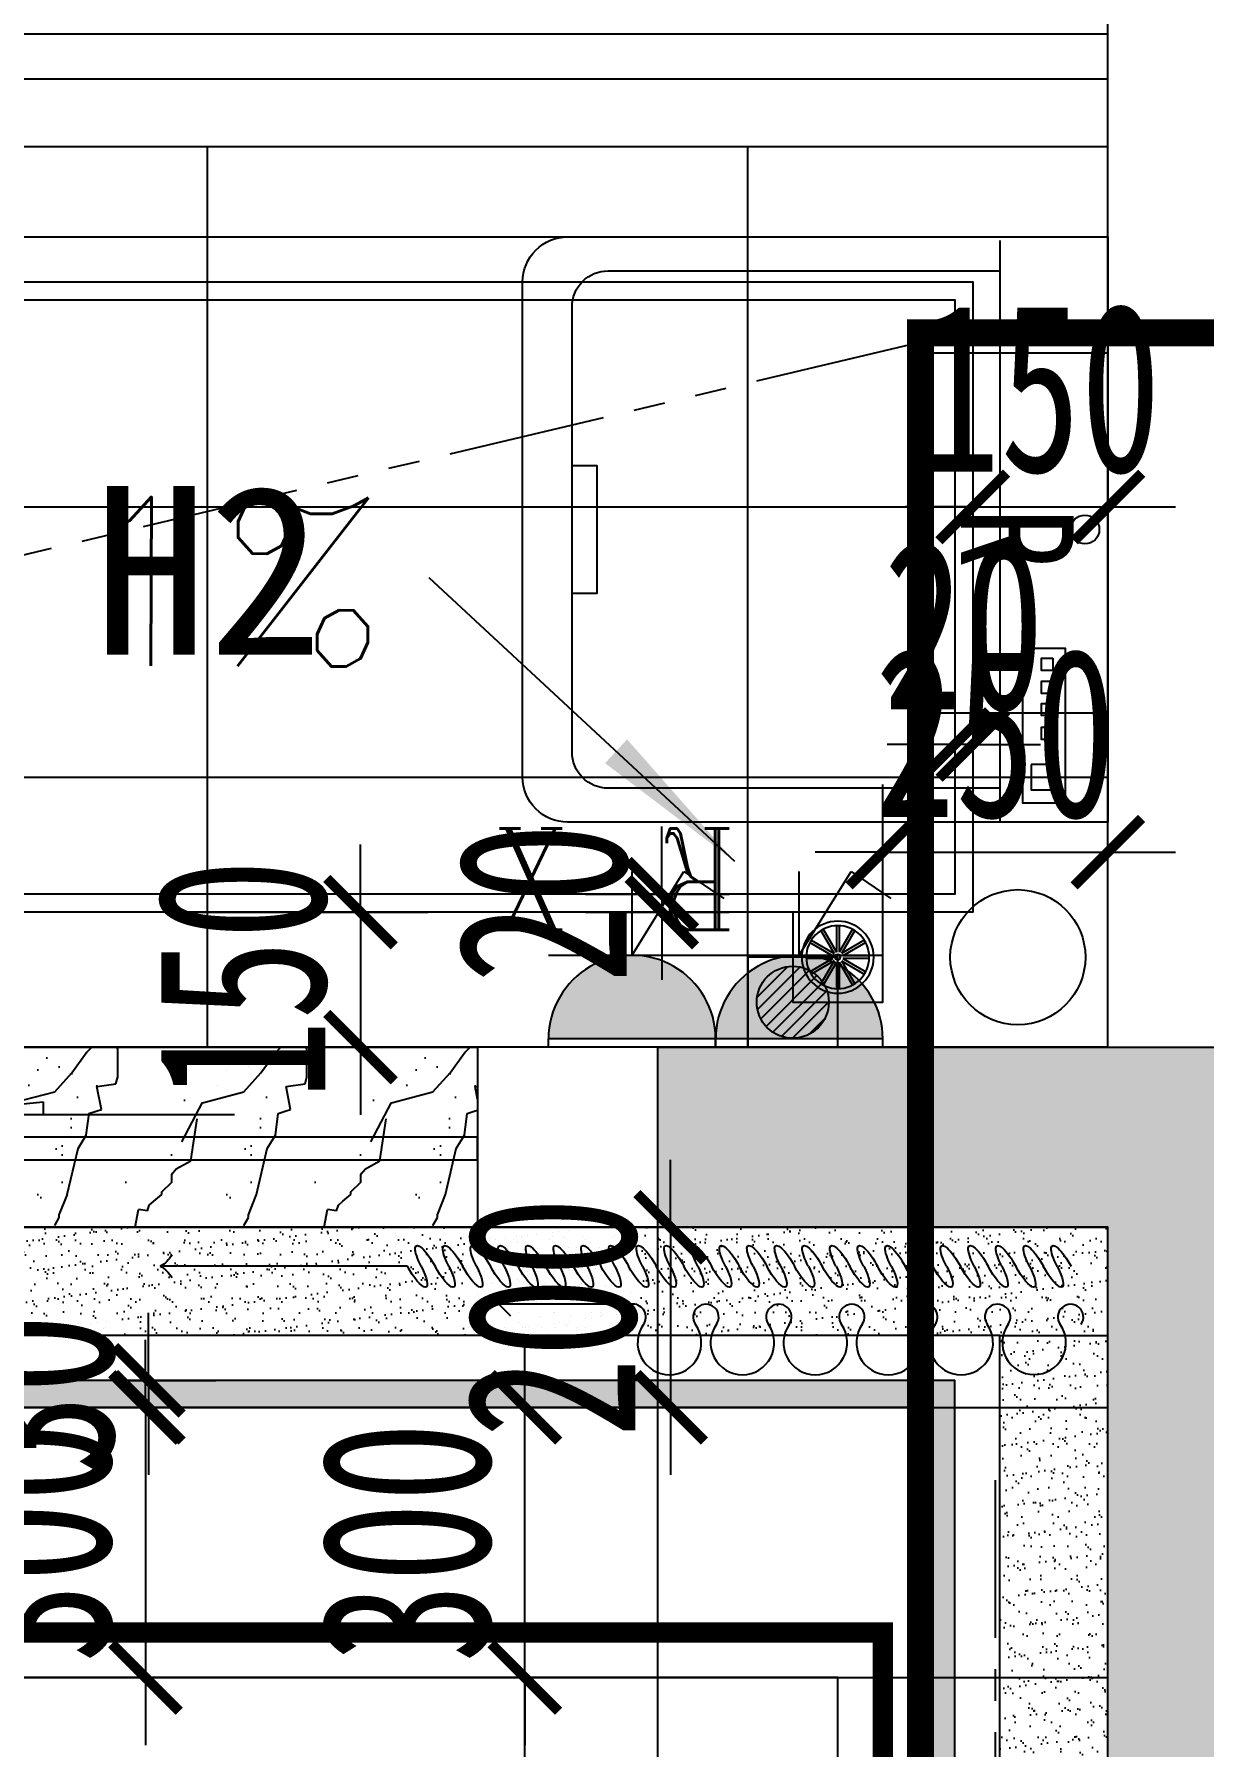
# Model space of a CAD drawing. Header units: millimetres. Extents: x -235126 to 312941, y -228449 to 114042.
# Drawn here: x -5543 to -4244, y -135814 to -133912 of the extents above; entities that cross this region are included whole.
import ezdxf
from ezdxf.enums import TextEntityAlignment as Align
from ezdxf.lldxf.tags import DXFTag

# ---------------------------------------------------------------- set-up
doc = ezdxf.new("R2010")
doc.units = ezdxf.units.MM
doc.header["$LTSCALE"] = 800
for name, pattern in [('CENTER2', [1.125, 0.75, -0.125, 0.125, -0.125]), ('DASH', [0.35, 0.25, -0.1]), ('PHANTOM2', [1.25, 0.625, -0.125, 0.125, -0.125, 0.125, -0.125])]:
    doc.linetypes.add(name, pattern=pattern)
doc.layers.get('DEFPOINTS').update_dxf_attribs({"color": 250})
for name, color, linetype in [('0-FRAME', 165, 'Continuous'), ('1平-家具', 160, 'Continuous'), ('_WALL', 6, 'Continuous'), ('_景森-废水立管', 4, 'Continuous'), ('AR-NEWWALL-新砌间墙', 4, 'Continuous'), ('DD-EL', 3, 'Continuous'), ('EQUIP-照明', 3, 'Continuous'), ('FC-BHTACH1-地坪铺砌', 8, 'Continuous'), ('FC-BHTACH1-地坪铺砌1', 8, 'Continuous'), ('FF-CURB-窗帘', 8, 'Continuous'), ('FF-DOOR-门扇', 2, 'Continuous'), ('FF-FURN1-活动家具', 1, 'Continuous'), ('FF-KITCHEN-厨房', 1, 'Continuous'), ('k景森a-看线', 1, 'Continuous'), ('l景森a-栏杆', 54, 'Continuous'), ('RC-DIM1-造型尺寸', 7, 'Continuous'), ('RC-DIM2-灯具尺寸', 7, 'Continuous'), ('RC-FIXTURE-天花造型', 1, 'Continuous'), ('RC-LIGHT-灯具', 2, 'Continuous'), ('t景森a-砼', 6, 'Continuous'), ('WALL', 4, 'Continuous')]:
    doc.layers.add(name, color=color, linetype=linetype)
doc.styles.add('_TCH_LABEL', font='COMPLEX', dxfattribs={"bigfont": 'GBCBIG'})
doc.styles.add('HAN', font='romans', dxfattribs={"bigfont": 'hzdx.shx'})
doc.styles.add('宋-ZY', font='')
doc.styles.add('宋-图框', font='', dxfattribs={"width": 0.7})
doc.styles.add('宋体', font='')
doc.styles.get('宋-ZY').set_extended_font_data('SimSun')
doc.styles.get('宋-图框').set_extended_font_data('SimSun')
doc.styles.get('宋体').set_extended_font_data('SimSun')
tags = doc.linetypes.add('HIDDEN2', pattern=[0.1875, 0.125, -0.0625]).pattern_tags.tags
tags[6:7] = [DXFTag(74, 4), DXFTag(75, 0), DXFTag(340, '0'), DXFTag(46, 1.0), DXFTag(50, 0.0), DXFTag(44, 0.0), DXFTag(45, 0.0)]
tags[4:5] = [DXFTag(74, 4), DXFTag(75, 0), DXFTag(340, '0'), DXFTag(46, 1.0), DXFTag(50, 0.0), DXFTag(44, 0.0), DXFTag(45, 0.0)]
doc.dimstyles.new('1比75', dxfattribs={"dimscale": 75, "dimtxt": 2.5, "dimasz": 1, "dimexe": 1, "dimexo": 1.5, "dimgap": 0.5, "dimtad": 1, "dimdec": 0, "dimzin": 0, "dimdsep": 46, "dimtxsty": '宋-图框', "dimblk": 'ARCHTICK', "dimcen": 0.09, "dimdle": 1, "dimclrd": 8, "dimclre": 8, "dimclrt": 2, "dimadec": 0, "dimazin": 0, "dimtfac": 1, "dimtdec": 0, "dimtix": 1, "dimtmove": 2, "dimatfit": 3, "dimldrblk": 'DOT', "dimfxl": 1, "dimtolj": 1, "dimtzin": 0, "dimlwd": -1, "dimlwe": -1, "dimarcsym": 0})
pattern_1 = [(37.5, (-7150.803, -143136.554), (-0.818914, 25.04871), [0, -19.76, 0, -22.1, 0, -21.125]), (7.5, (-7150.803, -143136.554), (23.0071, 36.6879), [0, -10.66, 0, -17.81, 0, -6.825]), (327.5, (-7166.793, -143136.554), (40.483844, 0.07357), [0, -6.5, 0, -23.4, 0, -30.55]), (317.5, (-7166.793, -143136.554), (39.07965, 11.40978), [0, -3.25, 0, -15.34, 0, -17.55])]

# ---------------------------------------------------------------- blocks, each defined once
blk = doc.blocks.new('$DorLib2D$00000131')
at = {"color": 0, "linetype": 'Continuous'}
for p, q in [((0.15, 0.125), (0.2319, 0.1973)), ((0.2319, 0.1973), (0.2319, 0.125)), ((-0.5, 0.125), (-0.5, 0)), ((0.0192, 0.125), (-0.5, 0.125)), ((0.0192, 0), (0.0192, 0.125)), ((0.35, 0.125), (0.15, 0.125)), ((-0.5, 0), (0.0192, 0)), ((-0.024, 0), (0.5, 0)), ((-0.024, -0.125), (-0.024, 0)), ((0.5, 0), (0.5, -0.125)), ((-0.35, -0.125), (-0.15, -0.125)), ((-0.2319, -0.1973), (-0.2319, -0.125)), ((-0.15, -0.125), (-0.2319, -0.1973)), ((0.5, -0.125), (-0.024, -0.125))]:
    blk.add_line(p, q, dxfattribs=at)
blk = doc.blocks.new('A$C751E30E4')
at = {"layer": 'FF-FURN1-活动家具', "color": 8}
for p, q in [((45.9, 54.1), (31.2, 79.5)), ((48.5, 55.6), (33.8, 81)), ((48.5, 55.6), (48.5, 85)), ((51.5, 55.6), (51.5, 85)), ((51.5, 55.6), (66.2, 81)), ((54.1, 54.1), (68.8, 79.5)), ((44.4, 51.5), (19, 66.2)), ((45.9, 54.1), (20.5, 68.8)), ((54.1, 54.1), (79.5, 68.8)), ((55.6, 51.5), (81, 66.2)), ((44.4, 51.5), (15, 51.5)), ((44.4, 48.5), (15, 48.5)), ((19, 33.8), (44.4, 48.5)), ((20.5, 31.2), (45.9, 45.9)), ((31.2, 20.5), (45.9, 45.9)), ((33.8, 19), (48.5, 44.4)), ((48.5, 15), (48.5, 44.4)), ((66.2, 19), (51.5, 44.4)), ((51.5, 15), (51.5, 44.4)), ((68.8, 20.5), (54.1, 45.9)), ((79.5, 31.2), (54.1, 45.9)), ((85, 51.5), (55.6, 51.5)), ((85, 48.5), (55.6, 48.5)), ((81, 33.8), (55.6, 48.5))]:
    blk.add_line(p, q, dxfattribs=at)
blk.add_lwpolyline([(100, 0), (0, 0), (0, 100), (100, 100)], close=True, dxfattribs=at)
for radius in [40, 35, 3]:
    blk.add_circle((50, 50), radius, dxfattribs=at)
blk = doc.blocks.new('R23QREEWRW')
at = {"layer": '0-FRAME', "color": 0}
for p, q in [((611876.9, -216348.9), (611602.4, -216348.9)), ((611978.4, -216391), (611992.4, -216377.7)), ((612127.4, -216391), (611978.4, -216391)), ((611991.8, -216404.2), (611978.4, -216391))]:
    blk.add_line(p, q, dxfattribs=at)
at = {"layer": '0-FRAME', "color": 0, "extrusion": (0, 0, -1)}
for centre, major_axis, ratio, start_param, end_param in [((611899.9, -216348.9), (-13.2, 22.9), 0.254545, -1.424879, 1.716714), ((611930.6, -216348.9), (-13.2, 22.9), 0.254545, -1.424879, 1.716714), ((611961.3, -216348.9), (-13.2, 22.9), 0.254545, -1.424879, 1.716714), ((611992, -216348.9), (-13.2, 22.9), 0.254545, -1.424879, 1.716714), ((612022.7, -216348.9), (-13.2, 22.9), 0.254545, -1.424879, 1.716714), ((612053.4, -216348.9), (-13.2, 22.9), 0.254545, -1.424879, 1.716714), ((612084.1, -216348.9), (-13.2, 22.9), 0.254545, -1.424879, 1.716714), ((612114.8, -216348.9), (-13.2, 22.9), 0.254545, -1.424879, 1.716714), ((612145.6, -216348.9), (-13.2, 22.9), 0.254545, -1.424879, 1.716714), ((612176.3, -216348.9), (-13.2, 22.9), 0.254545, -1.424879, 1.716714), ((612207, -216348.9), (-13.2, 22.9), 0.254545, -1.424879, 1.716714), ((612237.7, -216348.9), (-13.2, 22.9), 0.254545, -1.424879, 1.716714), ((612268.4, -216348.9), (-13.2, 22.9), 0.254545, -1.424879, 1.716714), ((612299.1, -216348.9), (-13.2, 22.9), 0.254545, -1.424879, 1.716714), ((612329.8, -216348.9), (-13.2, 22.9), 0.254545, -1.424879, 1.716714), ((612360.5, -216348.9), (-13.2, 22.9), 0.254545, -1.424879, 1.716714), ((612391.2, -216348.9), (-13.2, 22.9), 0.254545, -1.424879, 1.716714), ((612421.9, -216348.9), (-13.2, 22.9), 0.254545, -1.424879, 1.716714), ((612452.6, -216348.9), (-13.2, 22.9), 0.254545, -1.424879, 1.716714), ((612483.3, -216348.9), (-13.2, 22.9), 0.254545, -1.424879, 1.716714), ((612514.1, -216348.9), (-13.2, 22.9), 0.254545, -1.424879, 1.716714), ((612544.8, -216348.9), (-13.2, 22.9), 0.254545, -1.424879, 1.716714), ((612575.5, -216348.9), (-13.2, 22.9), 0.254545, -1.424879, 1.716714), ((612606.2, -216348.9), (-13.2, 22.9), 0.254545, -1.424879, 1.716714), ((611589.3, -216323.2), (20.4, 20.4), 1, 1.253456, 1.885426), ((611589.3, -216374.6), (20.4, 20.4), 1, -0.314629, 0.31734), ((611884.5, -216348.9), (-13.2, 22.9), 0.254545, 1.716714, 4.858306), ((611915.2, -216348.9), (-13.2, 22.9), 0.254545, 1.716714, 4.858306), ((611945.9, -216348.9), (-13.2, 22.9), 0.254545, 1.716714, 4.858306), ((611976.7, -216348.9), (-13.2, 22.9), 0.254545, 1.716714, 4.858306), ((612007.4, -216348.9), (-13.2, 22.9), 0.254545, 1.716714, 4.858306), ((612038.1, -216348.9), (-13.2, 22.9), 0.254545, 1.716714, 4.858306), ((612068.8, -216348.9), (-13.2, 22.9), 0.254545, 1.716714, 4.858306), ((612099.5, -216348.9), (-13.2, 22.9), 0.254545, 1.716714, 4.858306), ((612130.2, -216348.9), (-13.2, 22.9), 0.254545, 1.716714, 4.858306), ((612160.9, -216348.9), (-13.2, 22.9), 0.254545, 1.716714, 4.858306), ((612191.6, -216348.9), (-13.2, 22.9), 0.254545, 1.716714, 4.858306), ((612222.3, -216348.9), (-13.2, 22.9), 0.254545, 1.716714, 4.858306), ((612253, -216348.9), (-13.2, 22.9), 0.254545, 1.716714, 4.858306), ((612283.7, -216348.9), (-13.2, 22.9), 0.254545, 1.716714, 4.858306), ((612314.5, -216348.9), (-13.2, 22.9), 0.254545, 1.716714, 4.858306), ((612345.2, -216348.9), (-13.2, 22.9), 0.254545, 1.716714, 4.858306), ((612375.9, -216348.9), (-13.2, 22.9), 0.254545, 1.716714, 4.858306), ((612406.6, -216348.9), (-13.2, 22.9), 0.254545, 1.716714, 4.858306), ((612437.3, -216348.9), (-13.2, 22.9), 0.254545, 1.716714, 4.858306), ((612468, -216348.9), (-13.2, 22.9), 0.254545, 1.716714, 4.858306), ((612498.7, -216348.9), (-13.2, 22.9), 0.254545, 1.716714, 4.858306), ((612529.4, -216348.9), (-13.2, 22.9), 0.254545, 1.716714, 4.858306), ((612560.1, -216348.9), (-13.2, 22.9), 0.254545, 1.716714, 4.858306), ((612590.8, -216348.9), (-13.2, 22.9), 0.254545, 1.716714, 4.858306)]:
    blk.add_ellipse(centre, major_axis=major_axis, ratio=ratio, start_param=start_param, end_param=end_param, dxfattribs=at)
at = {"layer": '0-FRAME', "color": 0}
for centre, major_axis, start_param, end_param in [((612127.4, -216405.2), (-14.2, 0.2), 2.543147, 4.729487), ((612208.4, -216405.2), (-14.2, 0.4), 2.55266, 6.92534), ((612289.4, -216405.2), (14.2, 0.6), -0.656936, 3.715744), ((612370.4, -216405.2), (-14.2, 0.1), 2.53277, 6.90545), ((612451.4, -216405.2), (-14.2, 0.2), -1.554401, 0.631939), ((612451.4, -216405.2), (14.2, 0.1), -0.619105, 1.567235), ((612532.4, -216405.2), (14.2, 0.2), -0.632347, 3.740333), ((612613.4, -216405.2), (-14.2, 0.1), 2.53277, 6.90545), ((612167.9, -216433.9), (35.4, 0), 2.525078, 4.711418), ((612167.9, -216433.9), (35.4, 0.3), 4.702886, 6.889226), ((612248.9, -216433.9), (-35.4, 0.1), -0.611253, 1.575087), ((612248.9, -216433.9), (35.4, 0.1), 4.708232, 6.894572), ((612329.9, -216433.9), (-35.4, 0.3), -0.607491, 1.578849), ((612329.9, -216433.9), (-35.4, 0.1), 1.57253, 3.75887), ((612410.9, -216433.9), (-35.4, 0.1), -0.613911, 1.572429), ((612410.9, -216433.9), (-35.4, 0.3), 1.579176, 3.765516), ((612491.9, -216433.9), (35.4, 0.4), 2.515669, 4.702009), ((612491.9, -216433.9), (-35.4, 0.1), 1.574925, 3.761264), ((612572.9, -216433.8), (-35.4, 0.1), -0.611253, 1.575087), ((612572.9, -216433.8), (35.4, 0.3), 4.702886, 6.889226)]:
    blk.add_ellipse(centre, major_axis=major_axis, ratio=1, start_param=start_param, end_param=end_param, dxfattribs=at)
blk = doc.blocks.new('A$C0C5A414A')
at = {"linetype": 'HIDDEN2'}
blk.add_line((530, 646.1), (530, 0), dxfattribs=at)
blk.add_lwpolyline([(0, 50), (0, 600, -0.414214), (50, 650), (650, 650), (650, 0), (50, 0, -0.414214)], format="xyb", close=True, dxfattribs=at)
at = {"layer": '1平-家具', "color": 8, "linetype": 'HIDDEN2'}
blk.add_lwpolyline([(530, 37.7), (94.9, 37.7, -0.414214), (54.9, 77.7), (54.9, 572.3, -0.414214), (94.9, 612.3), (530, 612.3)], format="xyb", dxfattribs=at)
blk.add_lwpolyline([(54.9, 396), (82.5, 396), (82.5, 325), (82.5, 254), (54.9, 254)], dxfattribs=at)
for points in [[(603.1, 21.6), (603.1, 193), (555, 193), (555, 21.6)], [(588.9, 182), (588.9, 168.3), (576.2, 168.3), (576.2, 182)], [(588.9, 156.5), (588.9, 142.8), (576.2, 142.8), (576.2, 156.5)], [(588.9, 131.9), (588.9, 118.3), (576.2, 118.3), (576.2, 131.9)], [(588.9, 105.5), (588.9, 91.9), (576.2, 91.9), (576.2, 105.5)], [(564.9, 64.1), (564.9, 35.8), (594.6, 35.8), (594.6, 64.1)]]:
    blk.add_lwpolyline(points, close=True, dxfattribs=at)
blk.add_circle((624.5, 325), 16, dxfattribs=at)
blk = doc.blocks.new('A$C1EA60EC6')
h = blk.add_hatch()
h.set_pattern_fill('ANSI31', color=8, scale=80, style=0)
h.set_pattern_definition([(45, (52845.81, -38843.329), (-7.0710678, 7.0710678), [])])
h.paths.add_polyline_path([(10, 50, 1), (90, 50, 1)])
at = {"color": 8}
blk.add_lwpolyline([(0, 0), (100, 0), (100, 100), (0, 100)], close=True, dxfattribs=at)
blk.add_circle((50, 50), 40, dxfattribs=at)
blk = doc.blocks.new('cqeeeeeegytryrt')
at = {"color": 2}
blk.add_line((-396.3, 473.6), (0, 0), dxfattribs=at)
blk.add_solid([(-396.3, 473.6), (-223.9, 305), (-260.7, 274.2)], dxfattribs=at)
blk = doc.blocks.new('_ArchTick')
at = {"color": 0, "linetype": 'ByBlock', "const_width": 0.15}
blk.add_lwpolyline([(-0.5, -0.5), (0.5, 0.5)], dxfattribs=at)
blk = doc.blocks.new('*D386')
at = {"layer": 'DEFPOINTS', "color": 0, "transparency": 16777216}
for p in [(-5563.5, -135406.6), (-5563.5, -135436.6), (-5416.4, -135436.6)]:
    blk.add_point(p, dxfattribs=at)
at = {"layer": 'FC-BHTACH1-地坪铺砌', "color": 8, "transparency": 16777216}
for p, q in [((-5416.4, -135406.6), (-5416.4, -135331.6)), ((-5451, -135406.6), (-5341.4, -135406.6)), ((-5416.4, -135406.6), (-5416.4, -135436.6)), ((-5451, -135436.6), (-5341.4, -135436.6)), ((-5416.4, -135436.6), (-5416.4, -135511.6))]:
    blk.add_line(p, q, dxfattribs=at)
at = {"layer": 'FC-BHTACH1-地坪铺砌', "color": 8, "transparency": 16777216, "xscale": 75, "yscale": 75, "zscale": 75}
for p, rotation in [((-5416.4, -135406.6), 270), ((-5416.4, -135436.6), 90)]:
    blk.add_blockref('_ArchTick', p, dxfattribs=dict(at, rotation=rotation))
at = {"layer": 'FC-BHTACH1-地坪铺砌', "color": 2, "transparency": 16777216, "insert": (-5547.7, -135421.6), "char_height": 187.5, "attachment_point": 5, "rotation": 90, "style": '宋-图框'}
blk.add_mtext('\\A1;30', dxfattribs=at)
blk = doc.blocks.new('_Dot')
at = {"color": 0, "linetype": 'ByBlock', "lineweight": -2}
blk.add_line((-0.5, 0), (-1, 0), dxfattribs=at)
at = {"color": 0, "linetype": 'ByBlock', "const_width": 0.5}
blk.add_lwpolyline([(-0.25, 0, 1), (0.25, 0, 1)], format="xyb", close=True, dxfattribs=at)
blk = doc.blocks.new('*D402')
at = {"layer": 'DEFPOINTS', "color": 0, "transparency": 16777216}
for p in [(-5239.6, -135736.6), (-4998.2, -135736.6), (-4998.2, -142136.6)]:
    blk.add_point(p, dxfattribs=at)
at = {"layer": 'FC-BHTACH1-地坪铺砌', "color": 8, "transparency": 16777216}
for p, q in [((-4998.2, -142211.6), (-4998.2, -135661.6)), ((-5127.1, -135736.6), (-4923.2, -135736.6)), ((-4885.7, -142136.6), (-4923.2, -142136.6))]:
    blk.add_line(p, q, dxfattribs=at)
at = {"layer": 'FC-BHTACH1-地坪铺砌', "color": 8, "transparency": 16777216, "xscale": 75, "yscale": 75, "zscale": 75}
for p, rotation in [((-4998.2, -135736.6), 90), ((-4998.2, -142136.6), 270)]:
    blk.add_blockref('_ArchTick', p, dxfattribs=dict(at, rotation=rotation))
at = {"layer": 'FC-BHTACH1-地坪铺砌', "color": 2, "transparency": 16777216, "insert": (-5129.5, -138936.6), "char_height": 187.5, "attachment_point": 5, "rotation": 90, "style": '宋-图框'}
blk.add_mtext('\\A1;8×800=6400', dxfattribs=at)
blk = doc.blocks.new('*D403')
at = {"layer": 'DEFPOINTS', "color": 0, "transparency": 16777216}
for p in [(-5189.3, -135436.6), (-4998.2, -135436.6), (-5239.6, -135736.6)]:
    blk.add_point(p, dxfattribs=at)
at = {"layer": 'FC-BHTACH1-地坪铺砌', "color": 8, "transparency": 16777216}
for p, q in [((-4998.2, -135436.6), (-4998.2, -135361.6)), ((-5076.8, -135436.6), (-4923.2, -135436.6)), ((-4998.2, -135736.6), (-4998.2, -135436.6)), ((-5127.1, -135736.6), (-4923.2, -135736.6)), ((-4998.2, -135736.6), (-4998.2, -135811.6))]:
    blk.add_line(p, q, dxfattribs=at)
at = {"layer": 'FC-BHTACH1-地坪铺砌', "color": 8, "transparency": 16777216, "xscale": 75, "yscale": 75, "zscale": 75}
for p, rotation in [((-4998.2, -135436.6), 270), ((-4998.2, -135736.6), 90)]:
    blk.add_blockref('_ArchTick', p, dxfattribs=dict(at, rotation=rotation))
at = {"layer": 'FC-BHTACH1-地坪铺砌', "color": 2, "transparency": 16777216, "insert": (-5129.5, -135586.6), "char_height": 187.5, "attachment_point": 5, "rotation": 90, "style": '宋-图框'}
blk.add_mtext('\\A1;300', dxfattribs=at)
blk = doc.blocks.new('*D420')
at = {"layer": 'DEFPOINTS', "color": 0, "transparency": 16777216}
for p in [(-4350.8, -134436.6), (-4500.8, -134473.9), (-4350.8, -134508)]:
    blk.add_point(p, dxfattribs=at)
at = {"layer": 'RC-DIM1-造型尺寸', "color": 8, "transparency": 16777216}
for p, q in [((-4500.8, -134361.4), (-4500.8, -134361.6)), ((-4350.8, -134395.5), (-4350.8, -134361.6)), ((-4500.8, -134436.6), (-4575.8, -134436.6)), ((-4500.8, -134436.6), (-4350.8, -134436.6)), ((-4350.8, -134436.6), (-4275.8, -134436.6))]:
    blk.add_line(p, q, dxfattribs=at)
at = {"layer": 'RC-DIM1-造型尺寸', "color": 8, "transparency": 16777216, "xscale": 75, "yscale": 75, "zscale": 75}
blk.add_blockref('_ArchTick', (-4500.8, -134436.6), dxfattribs=at)
at = {"layer": 'RC-DIM1-造型尺寸', "color": 8, "transparency": 16777216, "xscale": 75, "yscale": 75, "zscale": 75, "rotation": 180}
blk.add_blockref('_ArchTick', (-4350.8, -134436.6), dxfattribs=at)
at = {"layer": 'RC-DIM1-造型尺寸', "color": 2, "transparency": 16777216, "insert": (-4425.8, -134305.3), "char_height": 187.5, "attachment_point": 5, "style": '宋-图框'}
blk.add_mtext('\\A1;150', dxfattribs=at)
blk = doc.blocks.new('*D421')
at = {"layer": 'DEFPOINTS', "color": 0, "transparency": 16777216}
for p in [(-4500.8, -134613.5), (-4520.8, -134634.9), (-4520.8, -134700.4)]:
    blk.add_point(p, dxfattribs=at)
at = {"layer": 'RC-DIM1-造型尺寸', "color": 8, "transparency": 16777216}
for p, q in [((-4520.8, -134700.4), (-4595.8, -134700.4)), ((-4500.8, -134700.4), (-4520.8, -134700.4)), ((-4500.8, -134700.4), (-4425.8, -134700.4)), ((-4500.8, -134726), (-4500.8, -134775.4)), ((-4520.8, -134747.4), (-4520.8, -134775.4))]:
    blk.add_line(p, q, dxfattribs=at)
at = {"layer": 'RC-DIM1-造型尺寸', "color": 8, "transparency": 16777216, "xscale": 75, "yscale": 75, "zscale": 75}
blk.add_blockref('_ArchTick', (-4520.8, -134700.4), dxfattribs=at)
at = {"layer": 'RC-DIM1-造型尺寸', "color": 8, "transparency": 16777216, "xscale": 75, "yscale": 75, "zscale": 75, "rotation": 180}
blk.add_blockref('_ArchTick', (-4500.8, -134700.4), dxfattribs=at)
at = {"layer": 'RC-DIM1-造型尺寸', "color": 2, "transparency": 16777216, "insert": (-4510.8, -134569.2), "char_height": 187.5, "attachment_point": 5, "style": '宋-图框'}
blk.add_mtext('\\A1;20', dxfattribs=at)
blk = doc.blocks.new('*D422')
at = {"layer": 'DEFPOINTS', "color": 0, "transparency": 16777216}
for p in [(-5043.4, -134866.6), (-5043.4, -134886.6), (-4846.3, -134886.6)]:
    blk.add_point(p, dxfattribs=at)
at = {"layer": 'RC-DIM1-造型尺寸', "color": 8, "transparency": 16777216}
for p, q in [((-4846.3, -134866.6), (-4846.3, -134791.6)), ((-4930.9, -134866.6), (-4771.3, -134866.6)), ((-4846.3, -134866.6), (-4846.3, -134886.6)), ((-4930.9, -134886.6), (-4771.3, -134886.6)), ((-4846.3, -134886.6), (-4846.3, -134961.6))]:
    blk.add_line(p, q, dxfattribs=at)
at = {"layer": 'RC-DIM1-造型尺寸', "color": 8, "transparency": 16777216, "xscale": 75, "yscale": 75, "zscale": 75}
for p, rotation in [((-4846.3, -134866.6), 270), ((-4846.3, -134886.6), 90)]:
    blk.add_blockref('_ArchTick', p, dxfattribs=dict(at, rotation=rotation))
at = {"layer": 'RC-DIM1-造型尺寸', "color": 2, "transparency": 16777216, "insert": (-4977.6, -134876.6), "char_height": 187.5, "attachment_point": 5, "rotation": 90, "style": '宋-图框'}
blk.add_mtext('\\A1;20', dxfattribs=at)
blk = doc.blocks.new('*D423')
at = {"layer": 'DEFPOINTS', "color": 0, "transparency": 16777216}
for p in [(-5493.2, -134886.6), (-5436.6, -135036.6), (-5180.8, -135036.6)]:
    blk.add_point(p, dxfattribs=at)
at = {"layer": 'RC-DIM1-造型尺寸', "color": 8, "transparency": 16777216}
for p, q in [((-5180.8, -134886.6), (-5180.8, -134811.6)), ((-5380.7, -134886.6), (-5105.8, -134886.6)), ((-5180.8, -134886.6), (-5180.8, -135036.6)), ((-5324.1, -135036.6), (-5105.8, -135036.6)), ((-5180.8, -135036.6), (-5180.8, -135111.6))]:
    blk.add_line(p, q, dxfattribs=at)
at = {"layer": 'RC-DIM1-造型尺寸', "color": 8, "transparency": 16777216, "xscale": 75, "yscale": 75, "zscale": 75}
for p, rotation in [((-5180.8, -134886.6), 270), ((-5180.8, -135036.6), 90)]:
    blk.add_blockref('_ArchTick', p, dxfattribs=dict(at, rotation=rotation))
at = {"layer": 'RC-DIM1-造型尺寸', "color": 2, "transparency": 16777216, "insert": (-5312, -134961.6), "char_height": 187.5, "attachment_point": 5, "rotation": 90, "style": '宋-图框'}
blk.add_mtext('\\A1;150', dxfattribs=at)
blk = doc.blocks.new('*D424')
at = {"layer": 'DEFPOINTS', "color": 0, "transparency": 16777216}
for p in [(-5180.8, -135236.6), (-5180.8, -135436.6), (-4836.4, -135436.6)]:
    blk.add_point(p, dxfattribs=at)
at = {"layer": 'RC-DIM1-造型尺寸', "color": 8, "transparency": 16777216}
for p, q in [((-4836.4, -135236.6), (-4836.4, -135161.6)), ((-5068.3, -135236.6), (-4761.4, -135236.6)), ((-4836.4, -135236.6), (-4836.4, -135436.6)), ((-5068.3, -135436.6), (-4761.4, -135436.6)), ((-4836.4, -135436.6), (-4836.4, -135511.6))]:
    blk.add_line(p, q, dxfattribs=at)
at = {"layer": 'RC-DIM1-造型尺寸', "color": 8, "transparency": 16777216, "xscale": 75, "yscale": 75, "zscale": 75}
for p, rotation in [((-4836.4, -135236.6), 270), ((-4836.4, -135436.6), 90)]:
    blk.add_blockref('_ArchTick', p, dxfattribs=dict(at, rotation=rotation))
at = {"layer": 'RC-DIM1-造型尺寸', "color": 2, "transparency": 16777216, "insert": (-4967.7, -135336.6), "char_height": 187.5, "attachment_point": 5, "rotation": 90, "style": '宋-图框'}
blk.add_mtext('\\A1;200', dxfattribs=at)
blk = doc.blocks.new('*D425')
at = {"layer": 'DEFPOINTS', "color": 0, "transparency": 16777216}
for p in [(-5256.4, -135436.6), (-5419.6, -135736.6), (-5256.4, -135736.6)]:
    blk.add_point(p, dxfattribs=at)
at = {"layer": 'RC-DIM1-造型尺寸', "color": 8, "transparency": 16777216}
for p, q in [((-5419.6, -135436.6), (-5419.6, -135361.6)), ((-5368.9, -135436.6), (-5494.6, -135436.6)), ((-5419.6, -135436.6), (-5419.6, -135736.6)), ((-5368.9, -135736.6), (-5494.6, -135736.6)), ((-5419.6, -135736.6), (-5419.6, -135811.6))]:
    blk.add_line(p, q, dxfattribs=at)
at = {"layer": 'RC-DIM1-造型尺寸', "color": 8, "transparency": 16777216, "xscale": 75, "yscale": 75, "zscale": 75}
for p, rotation in [((-5419.6, -135436.6), 270), ((-5419.6, -135736.6), 90)]:
    blk.add_blockref('_ArchTick', p, dxfattribs=dict(at, rotation=rotation))
at = {"layer": 'RC-DIM1-造型尺寸', "color": 2, "transparency": 16777216, "insert": (-5550.9, -135586.6), "char_height": 187.5, "attachment_point": 5, "rotation": 90, "style": '宋-图框'}
blk.add_mtext('\\A1;300', dxfattribs=at)
blk = doc.blocks.new('*D497')
at = {"layer": 'DEFPOINTS', "color": 0, "transparency": 16777216}
for p in [(-5657, -135236.6), (-5250.8, -135236.6), (-5250.8, -136786.6)]:
    blk.add_point(p, dxfattribs=at)
at = {"layer": 'RC-DIM2-灯具尺寸', "color": 8, "transparency": 16777216}
for p, q in [((-5657, -136861.6), (-5657, -135161.6)), ((-5363.3, -135236.6), (-5732, -135236.6)), ((-5363.3, -136786.6), (-5732, -136786.6))]:
    blk.add_line(p, q, dxfattribs=at)
at = {"layer": 'RC-DIM2-灯具尺寸', "color": 8, "transparency": 16777216, "xscale": 75, "yscale": 75, "zscale": 75}
for p, rotation in [((-5657, -135236.6), 90), ((-5657, -136786.6), 270)]:
    blk.add_blockref('_ArchTick', p, dxfattribs=dict(at, rotation=rotation))
at = {"layer": 'RC-DIM2-灯具尺寸', "color": 2, "transparency": 16777216, "insert": (-5788.2, -136011.6), "char_height": 187.5, "attachment_point": 5, "rotation": 90, "style": '宋-图框'}
blk.add_mtext('\\A1;1550', dxfattribs=at)
blk = doc.blocks.new('A$C5E7E6D27')
blk.add_hatch(color=251).paths.add_polyline_path([(0.161, 4.15, 1), (3.461, 4.15)])
for p, q in [((0.161, 4.315), (0.161, 4.15)), ((0.161, 4.15), (3.461, 4.15)), ((3.461, 4.315), (3.461, 4.15)), ((3.461, 2.5), (0.161, 2.5)), ((1.811, 2.5), (0.789, 0.847)), ((1.811, 2.5), (1.811, 0.85)), ((0.789, 0.847), (0, 1.381))]:
    blk.add_line(p, q)
blk.add_arc((1.811, 4.15), 1.65, 180, 0)
at = {"style": '_TCH_LABEL', "flags": 8}
blk.add_attdef('K', text='', height=2, dxfattribs=at).set_placement((3.811, 1), align=Align.MIDDLE_CENTER)
blk = doc.blocks.new('*D585')
at = {"layer": 'DD-EL', "color": 8, "transparency": 16777216}
for p, q in [((-4600.8, -134924.1), (-4600.8, -134744.9)), ((-4350.8, -134924.1), (-4350.8, -134744.9)), ((-4600.8, -134819.9), (-4675.8, -134819.9)), ((-4600.8, -134819.9), (-4350.8, -134819.9)), ((-4350.8, -134819.9), (-4275.8, -134819.9))]:
    blk.add_line(p, q, dxfattribs=at)
at = {"layer": 'DEFPOINTS', "color": 0, "transparency": 16777216}
for p in [(-4350.8, -134819.9), (-4600.8, -135036.6), (-4350.8, -135036.6)]:
    blk.add_point(p, dxfattribs=at)
at = {"layer": 'DD-EL', "color": 8, "transparency": 16777216, "xscale": 75, "yscale": 75, "zscale": 75}
blk.add_blockref('_ArchTick', (-4600.8, -134819.9), dxfattribs=at)
at = {"layer": 'DD-EL', "color": 8, "transparency": 16777216, "xscale": 75, "yscale": 75, "zscale": 75, "rotation": 180}
blk.add_blockref('_ArchTick', (-4350.8, -134819.9), dxfattribs=at)
at = {"layer": 'DD-EL', "color": 2, "transparency": 16777216, "insert": (-4475.8, -134688.6), "char_height": 187.5, "attachment_point": 5, "style": '宋-图框'}
blk.add_mtext('\\A1;250', dxfattribs=at)

msp = doc.modelspace()

# ---------------------------------------------------------------- hatches: boundary and pattern name
at = {"layer": 'FC-BHTACH1-地坪铺砌'}
h = msp.add_hatch(dxfattribs=at)
h.set_pattern_fill('大理石', color=75, scale=70, style=0)
h.set_pattern_definition([(41.9872, (-6675.803, -135212.554), (420, 315), [6.727, -1405.904]), (68.1986, (-6775.803, -135223.054), (210, 630), [24.233, -1672.094]), (60.9454, (-6780.803, -135235.054), (210, 315), [10.296, -2151.787]), (90, (-6775.8, -135226.05), (210, -1e-14), [3, -312]), (71.565, (-6677.8, -135218.55), (4e-07, 315), [6.325, -657.754]), (171.4692, (-6677.803, -135218.554), (-210, 2e-06), [10.112, -2113.382]), (79.2157, (-6691.803, -135238.054), (210, 1260), [21.378, -2223.266]), (62.133, (-6849.803, -135142.054), (839.99999, 1575.000006), [49.206, -10284.0954]), (0, (-6846.78, -135095.87), (0, 315), [0, -210]), (64.9831, (-6710.803, -135038.554), (420, 945), [33.106, -3443.013]), (81.4391, (-6629.803, -135163.054), (420, 2834.999982), [47.024, -9828.001]), (82.875, (-6745.803, -135134.554), (209.99999, 1575), [24.187, -5055.036]), (76.7595, (-6766.803, -135200.554), (210, 945), [52.393, -5448.846]), (0, (-6799.54, -135200.4), (0, 315), [0, -210]), (0, (-6796.17, -135203.77), (0, 315), [0, -210]), (0, (-6772.55, -135186.9), (0, 315), [0, -210]), (0, (-6779.3, -135149.82), (0, 315), [0, -210]), (59.0362, (-6754.803, -135149.554), (209.99998, 315), [17.493, -3656.007]), (0, (-6745.82, -135135.14), (0, 315), [0, -210]), (0, (-6772.55, -135146.45), (0, 315), [0, -210]), (0, (-6762.42, -135126.22), (0, 315), [0, -210]), (0, (-6772.55, -135156.56), (0, 315), [0, -210]), (50.1944, (-6650.803, -135178.054), (210, 315), [7.81, -1632.342]), (90, (-6650.8, -135187.05), (210, -1e-14), [9, -306]), (43.6678, (-6661.803, -135197.554), (630, 630), [15.207, -3178.243]), (90, (-6661.8, -135200.55), (210, -1e-14), [3, -312]), (39.8056, (-6670.803, -135208.054), (420, 315), [11.715, -2448.513]), (0, (-6701.7, -135186.9), (0, 315), [0, -210]), (0, (-6650.34, -135177.4), (0, 315), [0, -210]), (0, (-6650.34, -135177.4), (0, 315), [0, -210]), (29.3578, (-6645.803, -135172.054), (630, 315), [18.358, -1909.186]), (0, (-6651.07, -135156.56), (0, 315), [0, -210]), (146.31, (-6710.803, -135038.554), (-420, 315), [21.633, -2249.864]), (8.1301, (-6733.803, -135080.554), (2099.99999, 315), [21.213, -4433.56]), (47.8624, (-6780.803, -135086.554), (840, 945), [28.32, -5918.797]), (14.6209, (-6826.803, -135098.554), (1260, 315.00001), [47.539, -4944.1035]), (0, (-6809.66, -135079), (0, 315), [0, -210]), (18.435, (-6742.803, -135110.554), (840, 315), [9.487, -1982.748]), (16.6992, (-6733.8, -135107.554), (210, 2e-05), [5.22, -1091.012]), (101.0937, (-6728.803, -135106.054), (-420, 2204.99998), [25.986, -5430.985]), (0, (-6755.67, -135092.5), (0, 315), [0, -210]), (0, (-6733.9, -135079.96), (0, 315), [0, -210]), (0, (-6762.42, -135116.1), (0, 315), [0, -210]), (0, (-6789.42, -135048.66), (0, 315), [0, -210]), (0, (-6799.54, -135062.15), (0, 315), [0, -210]), (44.1449, (-6745.803, -135043.054), (630, 630), [23.691, -4951.359]), (54.58294, (-6761.803, -135065.554), (210, 315), [27.609, -5770.255]), (0, (-6745.52, -135042.85), (0, 315), [0, -210]), (0, (-6775.92, -135058.78), (0, 315), [0, -210]), (0, (-6745.52, -135042.85), (0, 315), [0, -210]), (0, (-6761.77, -135066.04), (0, 315), [0, -210]), (75.0686, (-6712.803, -135077.554), (210, 945), [7.762, -1622.276]), (90, (-6710.8, -135070.05), (210, -1e-14), [31.5, -283.5]), (50.1944, (-6673.803, -134938.054), (210, 315), [7.81, -1632.342]), (0, (-6732.06, -135004.83), (0, 315), [0, -210]), (0, (-6725.3, -135008.2), (0, 315), [0, -210]), (0, (-6752.3, -135001.45), (0, 315), [0, -210]), (0, (-6718.56, -134964.36), (0, 315), [0, -210]), (53.1301, (-6696.803, -134983.054), (210, 315), [15, -3135]), (90, (-6696.8, -135008.55), (210, -1e-14), [25.5, -289.5]), (0, (-6696.77, -135008.05), (0, 315), [0, -210]), (23.1986, (-6680.803, -134941.054), (630, 315), [7.616, -1591.697]), (66.0375, (-6682.8, -134945.554), (210, 630), [4.924, -1029.206]), (66.0375, (-6684.8, -134950.054), (210, 630), [4.924, -1029.206]), (81.8699, (-6687.803, -134971.054), (210, 1575), [21.213, -4433.56]), (90, (-6668.8, -134932.05), (210, -1e-14), [7.5, -307.5]), (0, (-6691.87, -134921.55), (0, 315), [0, -210])])
h.paths.add_polyline_path([(-5050.8, -135036.6), (-6850.8, -135036.6), (-6850.8, -135236.6), (-5050.8, -135236.6)])
h = msp.add_hatch(dxfattribs=at)
h.set_pattern_fill('AR-SAND', color=75, scale=13, style=0)
h.set_pattern_definition(pattern_1)
h.paths.add_polyline_path([(-4850.8, -135236.6), (-5650.8, -135236.6), (-5650.8, -135356.6), (-4850.8, -135356.6)])
h = msp.add_hatch(dxfattribs=at)
h.set_pattern_fill('AR-SAND', color=75, scale=13, style=0)
h.set_pattern_definition(pattern_1)
h.paths.add_polyline_path([(-4350.8, -135236.6), (-4850.8, -135236.6), (-4850.8, -135356.6), (-4470.8, -135356.6), (-4350.8, -135356.6)])
h = msp.add_hatch(dxfattribs=at)
h.set_pattern_fill('AR-SAND', color=75, scale=13, style=0)
h.set_pattern_definition(pattern_1)
h.paths.add_polyline_path([(-4470.8, -135736.6), (-4350.8, -135736.6), (-4350.8, -135356.6), (-4470.8, -135356.6)])
h = msp.add_hatch(dxfattribs=at)
h.set_pattern_fill('AR-SAND', color=75, scale=13, style=0)
h.set_pattern_definition([(37.5, (-6980.803, -142966.554), (-0.818914, 25.04871), [0, -19.76, 0, -22.1, 0, -21.125]), (7.5, (-6980.803, -142966.554), (23.0071, 36.6879), [0, -10.66, 0, -17.81, 0, -6.825]), (327.5, (-6996.793, -142966.554), (40.483844, 0.07357), [0, -6.5, 0, -23.4, 0, -30.55]), (317.5, (-6996.793, -142966.554), (39.07965, 11.40978), [0, -3.25, 0, -15.34, 0, -17.55])])
h.paths.add_polyline_path([(-6980.8, -135406.6), (-6980.8, -142966.6), (-3520.8, -142966.6), (-3520.8, -138506.6), (-4520.8, -138506.6), (-4520.8, -135406.6)])
h.paths.add_polyline_path([(-6950.8, -135436.6), (-6950.8, -142936.6), (-3550.8, -142936.6), (-3550.8, -138536.6), (-4550.8, -138536.6), (-4550.8, -135436.6)], flags=16)
h = msp.add_hatch(dxfattribs=at)
h.set_pattern_fill('AR-SAND', color=75, scale=13, style=0)
h.set_pattern_definition(pattern_1)
h.paths.add_polyline_path([(-4350.8, -135736.6), (-4470.8, -135736.6), (-4470.8, -136536.6), (-4350.8, -136536.6)])
at = {"layer": 't景森a-砼'}
h = msp.add_hatch(color=8, dxfattribs=at)
h.dxf.hatch_style = 1
h.paths.add_polyline_path([(-4150.8, -135036.6), (-4150.8, -138336.6), (-4350.8, -138336.6), (-4350.8, -135236.6), (-4850.8, -135236.6), (-4850.8, -135036.6)])

# ---------------------------------------------------------------- linework, layer by layer
at = {"layer": '_WALL', "linetype": 'ByBlock'}
msp.add_lwpolyline([(-4150.8, -135036.6), (-4150.8, -138336.6), (-4350.8, -138336.6), (-4350.8, -135236.6), (-4850.8, -135236.6), (-4850.8, -135036.6), (-4150.8, -135036.6)], dxfattribs=at)
at = {"layer": '_景森-废水立管', "color": 5}
msp.add_circle((-4450.8, -134936.6), 75, dxfattribs=at)
at = {"layer": 'AR-NEWWALL-新砌间墙', "color": 8}
msp.add_line((-6850.8, -135036.6), (-5050.8, -135036.6), dxfattribs=at)
at = {"layer": 'FC-BHTACH1-地坪铺砌', "color": 75}
for p, q in [((-5350.8, -135036.6), (-5350.8, -134036.6)), ((-4750.8, -135036.6), (-4750.8, -134036.6)), ((-7150.8, -134136.6), (-4350.8, -134136.6)), ((-7150.8, -134436.6), (-4350.8, -134436.6)), ((-7150.8, -134736.6), (-4350.8, -134736.6))]:
    msp.add_line(p, q, dxfattribs=at)
at = {"layer": 'FC-BHTACH1-地坪铺砌', "color": 8}
for p, q in [((-6850.8, -135036.6), (-5050.8, -135036.6)), ((-6850.8, -135236.6), (-5050.8, -135236.6)), ((-4850.8, -143136.6), (-4850.8, -135236.6)), ((-4470.8, -135356.6), (-4350.8, -135356.6)), ((-7150.8, -135736.6), (-4350.8, -135736.6))]:
    msp.add_line(p, q, dxfattribs=at)
at = {"layer": 'FC-BHTACH1-地坪铺砌', "color": 3, "linetype": 'HIDDEN2', "ltscale": 2, "const_width": 30}
msp.add_lwpolyline([(-4559, -134243.3), (-2279.2, -134243.3), (-2279.2, -137375.1), (-4559, -137375.1)], close=True, dxfattribs=at)
at = {"layer": 'FC-BHTACH1-地坪铺砌', "color": 75}
msp.add_lwpolyline([(-7150.8, -135236.6), (-7150.8, -143136.6), (-3350.8, -143136.6), (-3350.8, -138336.6), (-4350.8, -138336.6), (-4350.8, -135236.6), (-7150.8, -135236.6)], dxfattribs=at)
at = {"layer": 'FC-BHTACH1-地坪铺砌', "color": 8}
for points in [[(-7030.8, -135356.6), (-7030.8, -143016.6), (-3470.8, -143016.6), (-3470.8, -138456.6), (-4470.8, -138456.6), (-4470.8, -135356.6)], [(-6980.8, -135406.6), (-6980.8, -142966.6), (-3520.8, -142966.6), (-3520.8, -138506.6), (-4520.8, -138506.6), (-4520.8, -135406.6)], [(-6950.8, -135436.6), (-6950.8, -142936.6), (-3550.8, -142936.6), (-3550.8, -138536.6), (-4550.8, -138536.6), (-4550.8, -135436.6)]]:
    msp.add_lwpolyline(points, close=True, dxfattribs=at)
at = {"layer": 'FF-DOOR-门扇', "color": 8}
msp.add_line((-5050.8, -135036.6), (-6850.8, -135036.6), dxfattribs=at)
at = {"layer": 'FF-KITCHEN-厨房', "color": 2}
msp.add_lwpolyline([(-4550.8, -134665.4), (-4550.8, -134265.4), (-4350.8, -134265.4), (-4350.8, -134665.4)], close=True, dxfattribs=at)
at = {"layer": 'k景森a-看线'}
msp.add_lwpolyline([(-4350.8, -134036.6), (-7150.8, -134036.6), (-7150.8, -134436.6)], dxfattribs=at)
at = {"layer": 'l景森a-栏杆'}
for points in [[(-4350.8, -133911.6), (-7275.8, -133911.6), (-7275.8, -134436.6)], [(-4350.8, -133961.6), (-7225.8, -133961.6), (-7225.8, -134436.6)]]:
    msp.add_lwpolyline(points, dxfattribs=at)
at = {"layer": 'RC-DIM2-灯具尺寸', "color": 75, "linetype": 'PHANTOM2', "ltscale": 0.35}
for p, q in [((-4570.8, -134256.6), (-6930.8, -134816.6)), ((-4475.8, -135517.4), (-4475.8, -138044.8))]:
    msp.add_line(p, q, dxfattribs=at)
at = {"layer": 'RC-FIXTURE-天花造型'}
for p, q in [((-6850.8, -135036.6), (-5050.8, -135036.6)), ((-6850.8, -135236.6), (-5050.8, -135236.6)), ((-7150.8, -135436.6), (-4350.8, -135436.6))]:
    msp.add_line(p, q, dxfattribs=at)
at = {"layer": 'RC-FIXTURE-天花造型', "color": 2}
msp.add_lwpolyline([(-7000.8, -134186.6), (-4500.8, -134186.6), (-4500.8, -134886.6), (-7000.8, -134886.6)], close=True, dxfattribs=at)
at = {"layer": 'RC-FIXTURE-天花造型', "color": 8}
msp.add_lwpolyline([(-6980.8, -134206.6), (-4520.8, -134206.6), (-4520.8, -134866.6), (-6980.8, -134866.6)], close=True, dxfattribs=at)
at = {"layer": 'RC-FIXTURE-天花造型'}
msp.add_lwpolyline([(-3650.8, -138636.6), (-4650.8, -138636.6), (-4650.8, -135736.6), (-6850.8, -135736.6), (-6850.8, -142636.6), (-3650.8, -142636.6), (-3650.8, -139436.6)], close=True, dxfattribs=at)
at = {"layer": 'RC-LIGHT-灯具', "linetype": 'CENTER2', "ltscale": 0.5, "const_width": 22.5}
msp.add_lwpolyline([(-3600.8, -138586.6), (-4600.8, -138586.6), (-4600.8, -135686.6), (-6900.8, -135686.6), (-6900.8, -142686.6), (-3600.8, -142686.6), (-3600.8, -139436.6)], close=True, dxfattribs=at)
at = {"layer": 'WALL'}
for p, q in [((-4350.8, -135036.6), (-4350.8, -133836.6)), ((-4350.8, -135036.6), (-5050.8, -135036.6)), ((-5050.8, -135036.6), (-5050.8, -135236.6)), ((-5050.8, -135236.6), (-4350.8, -135236.6)), ((-4350.8, -136049.1), (-4350.8, -135236.6))]:
    msp.add_line(p, q, dxfattribs=at)

# ---------------------------------------------------------------- block references
at = {"layer": 'DD-EL'}
ref = msp.add_blockref('A$C5E7E6D27', (-4777.4, -134793.8), dxfattribs=dict(at, xscale=56.25000000000001, yscale=56.25000000000001, zscale=56.25000000000001, rotation=179.9999956078275))
ref.add_attrib('K', 'X', dxfattribs={"height": 112.5, "rotation": 180, "style": '_TCH_LABEL', "width": 0.8, "flags": 8}).set_placement((-4991.7, -134850.1), align=Align.MIDDLE_CENTER)
ref = msp.add_blockref('A$C5E7E6D27', (-4591.7, -134793.8), dxfattribs=dict(at, xscale=56.25000000000001, yscale=56.25000000000001, zscale=56.25000000000001, rotation=179.9999956078275))
ref.add_attrib('K', 'R', dxfattribs={"height": 112.5, "rotation": 180, "style": '_TCH_LABEL', "width": 0.8, "flags": 8}).set_placement((-4806.1, -134850.1), align=Align.MIDDLE_CENTER)
at = {"layer": 'FC-BHTACH1-地坪铺砌', "color": 8}
msp.add_blockref('A$C1EA60EC6', (-4750.8, -135036.6), dxfattribs=at)
at = {"layer": 'FC-BHTACH1-地坪铺砌1', "xscale": -0.7500000000000008, "yscale": 0.7500000000000002, "zscale": 0.7500000000000002, "rotation": 267.0345068230943}
msp.add_blockref('cqeeeeeegytryrt', (-5104.5, -134515.2), dxfattribs=at)
at = {"layer": 'FF-CURB-窗帘'}
msp.add_blockref('R23QREEWRW', (-617005.6, 81069), dxfattribs=at)
at = {"layer": 'FF-DOOR-门扇', "xscale": 1800, "yscale": 200, "zscale": 200, "rotation": 180}
msp.add_blockref('$DorLib2D$00000131', (-5950.8, -135136.6), dxfattribs=at)
at = {"layer": 'FF-FURN1-活动家具'}
msp.add_blockref('A$C0C5A414A', (-5000.8, -134786.6), dxfattribs=at)
at = {"layer": 'FF-FURN1-活动家具', "color": 8, "xscale": -1, "rotation": 180}
msp.add_blockref('A$C751E30E4', (-4700.8, -134886.6), dxfattribs=at)

# ---------------------------------------------------------------- texts
at = {"layer": 'EQUIP-照明', "insert": (-5477.6, -134506.9), "char_height": 187.5, "attachment_point": 4, "line_spacing_factor": 0.84, "style": '宋-ZY'}
msp.add_mtext('H2', dxfattribs=at)
at = {"layer": 'FC-BHTACH1-地坪铺砌1', "style": 'HAN'}
msp.add_text('1%', height=187.5, rotation=359.7652, dxfattribs=at).set_placement((-5502.2, -134612.6))
at = {"layer": 'FF-KITCHEN-厨房', "linetype": 'DASH', "ltscale": 3, "style": '宋体', "width": 0.8}
msp.add_text('R', height=125, rotation=270, dxfattribs=at).set_placement((-4513.8, -134437.2, 0))

# ---------------------------------------------------------------- dimensions: what is measured, and where the dimension line sits
at = {"layer": 'DD-EL', "color": 1}
dim = msp.add_linear_dim(base=(-4350.8, -134819.9), p1=(-4600.8, -135036.6), p2=(-4350.8, -135036.6), dimstyle='1比75', dxfattribs=at)
dim.commit()
dim.dimension.update_dxf_attribs({"geometry": '*D585', "text_midpoint": (-4475.8, -134688.6)})
at = {"layer": 'FC-BHTACH1-地坪铺砌', "color": 8}
for base, p1, p2, picture, middle in [((-5416.4, -135436.6), (-5563.5, -135406.6), (-5563.5, -135436.6), '*D386', (-5547.7, -135421.6)), ((-4998.2, -135436.6), (-5239.6, -135736.6), (-5189.3, -135436.6), '*D403', (-5129.5, -135586.6))]:
    dim = msp.add_linear_dim(base=base, p1=p1, p2=p2, angle=90, dimstyle='1比75', override={"dimfxl": 100}, dxfattribs=at)
    dim.commit()
    dim.dimension.update_dxf_attribs({"geometry": picture, "text_midpoint": middle})
dim = msp.add_linear_dim(base=(-4998.2, -135736.6), p1=(-4998.2, -142136.6), p2=(-5239.6, -135736.6), angle=90, text='8×800=6400', dimstyle='1比75', override={"dimfxl": 100}, dxfattribs=at)
dim.commit()
dim.dimension.update_dxf_attribs({"geometry": '*D402', "text_midpoint": (-5129.5, -138936.6)})
at = {"layer": 'RC-DIM1-造型尺寸', "color": 1}
for base, p1, p2, picture, middle in [((-4350.8, -134436.6), (-4500.8, -134473.9), (-4350.8, -134508), '*D420', (-4425.8, -134305.3)), ((-4520.8, -134700.4), (-4500.8, -134613.5), (-4520.8, -134634.9), '*D421', (-4510.8, -134569.2))]:
    dim = msp.add_linear_dim(base=base, p1=p1, p2=p2, dimstyle='1比75', override={"dimfxl": 100}, dxfattribs=at)
    dim.commit()
    dim.dimension.update_dxf_attribs({"geometry": picture, "text_midpoint": middle})
for base, p1, p2, picture, middle in [((-4846.3, -134886.6), (-5043.4, -134866.6), (-5043.4, -134886.6), '*D422', (-4977.6, -134876.6)), ((-5180.8, -135036.6), (-5493.2, -134886.6), (-5436.6, -135036.6), '*D423', (-5312, -134961.6)), ((-4836.4, -135436.6), (-5180.8, -135236.6), (-5180.8, -135436.6), '*D424', (-4967.7, -135336.6)), ((-5419.6, -135736.6), (-5256.4, -135436.6), (-5256.4, -135736.6), '*D425', (-5550.9, -135586.6))]:
    dim = msp.add_linear_dim(base=base, p1=p1, p2=p2, angle=90, dimstyle='1比75', override={"dimfxl": 100}, dxfattribs=at)
    dim.commit()
    dim.dimension.update_dxf_attribs({"geometry": picture, "text_midpoint": middle})
at = {"layer": 'RC-DIM2-灯具尺寸', "color": 1}
dim = msp.add_linear_dim(base=(-5657, -135236.6), p1=(-5250.8, -136786.6), p2=(-5250.8, -135236.6), angle=90, dimstyle='1比75', override={"dimfxl": 100}, dxfattribs=at)
dim.commit()
dim.dimension.update_dxf_attribs({"geometry": '*D497', "text_midpoint": (-5788.2, -136011.6)})

doc.saveas('drawing.dxf')
